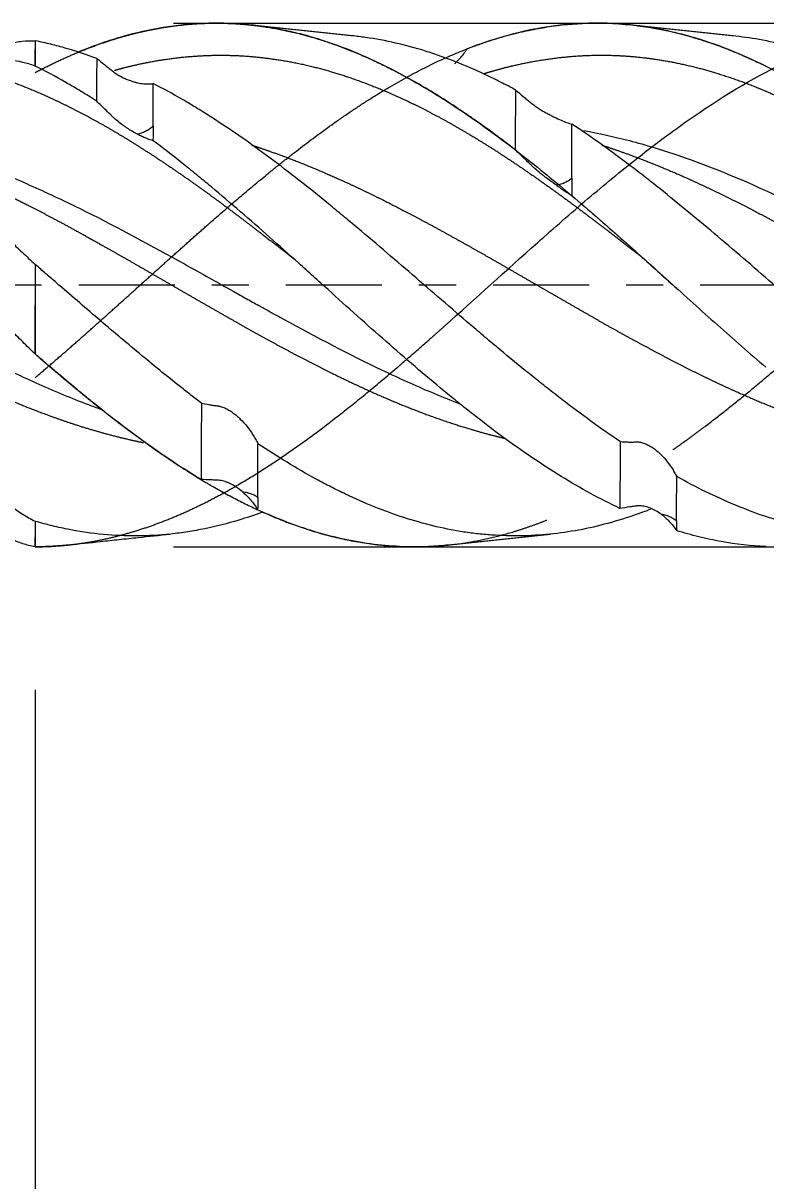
# Model space of a CAD drawing. Header units: millimetres. Extents: x -48.9 to 48.1, y -62.1 to 27.2.
# Drawn here: x 10.86 to 19.38, y -10.26 to 3 of the extents above; entities that cross this region are included whole.
import ezdxf

# ---------------------------------------------------------------- set-up
doc = ezdxf.new("R2010")
doc.units = ezdxf.units.MM
doc.linetypes.add('CENTER', pattern=[47.5, 22, -8.5, 8.5, -8.5])
for name, color, linetype in [('1', 4, 'Continuous'), ('2', 7, 'Continuous'), ('SK2', 7, 'Continuous'), ('SK4', 2, 'CENTER')]:
    doc.layers.add(name, color=color, linetype=linetype)
doc.styles.add('iso_b_vert', font='simplex.shx')
doc.dimstyles.get("Standard").update_dxf_attribs({"dimtxt": 0.18, "dimasz": 0.18, "dimexe": 0.18, "dimexo": 0.0625, "dimgap": 0.09, "dimtad": 1, "dimzin": 0, "dimdsep": 52, "dimtxsty": 'Standard', "dimcen": 0.09, "dimadec": 0, "dimazin": 0, "dimtfac": 1, "dimtdec": 4, "dimtofl": 0, "dimtmove": 0, "dimatfit": 3, "dimfxl": 1, "dimtolj": 1, "dimtzin": 0, "dimarcsym": 0})

# ---------------------------------------------------------------- blocks, each defined once
blk = doc.blocks.new('_U0')
at = {"layer": 'SK2', "lineweight": 13}
for p, q in [((0, -1.5875), (0, -44.135279)), ((30, -4.6375), (30, -44.135279)), ((30, -42.135279), (0, -42.135279))]:
    blk.add_line(p, q, dxfattribs=at)
at = {"layer": 'SK2', "lineweight": 18}
for points in [[(0, -42.135279), (3.499998, -41.674495), (3.500002, -42.596063)], [(30, -42.135279), (26.500002, -42.596063), (26.499998, -41.674495)]]:
    blk.add_solid(points, dxfattribs=at)
at = {"layer": 'SK2', "lineweight": 18, "insert": (13.095034, -41.102646), "char_height": 3.5, "attachment_point": 7, "line_spacing_factor": 1.084337, "style": 'iso_b_vert'}
blk.add_mtext('\\W0.6740;30', dxfattribs=at)
blk = doc.blocks.new('_U1')
at = {"layer": '2', "lineweight": 13}
for p, q in [((11, -4.6375), (11, -22.635279)), ((30, -4.6375), (30, -22.635279)), ((11, -20.635279), (45.889183, -20.635279))]:
    blk.add_line(p, q, dxfattribs=at)
at = {"layer": '2', "lineweight": 18}
for points in [[(11, -20.635279), (14.499998, -20.174495), (14.500002, -21.096063)], [(30, -20.635279), (26.500002, -21.096063), (26.499998, -20.174495)]]:
    blk.add_solid(points, dxfattribs=at)
at = {"layer": '2', "lineweight": 18, "insert": (42.768617, -19.602646), "char_height": 3.5, "attachment_point": 7, "line_spacing_factor": 1.084337, "style": 'iso_b_vert'}
blk.add_mtext('\\W0.5469;19', dxfattribs=at)
blk = doc.blocks.new('_U2')
at = {"layer": 'SK2', "lineweight": 13}
for p, q in [((2.997679, -4.4375), (2.997679, -37.135279)), ((30, -4.6375), (30, -37.135279)), ((30, -35.135279), (2.997679, -35.135279))]:
    blk.add_line(p, q, dxfattribs=at)
at = {"layer": 'SK2', "lineweight": 18}
for points in [[(2.997679, -35.135279), (6.497677, -34.674495), (6.497681, -35.596063)], [(30, -35.135279), (26.500002, -35.596063), (26.499998, -34.674495)]]:
    blk.add_solid(points, dxfattribs=at)
at = {"layer": 'SK2', "lineweight": 18, "insert": (14.593873, -34.102646), "char_height": 3.5, "attachment_point": 7, "line_spacing_factor": 1.084337, "style": 'iso_b_vert'}
blk.add_mtext('\\W0.6740;27', dxfattribs=at)

msp = doc.modelspace()

# ---------------------------------------------------------------- linework, layer by layer
at = {"layer": '1', "lineweight": 18}
for points, degree in [([(11, 2.435), (11.344, 2.616), (11.688, 2.764), (12.031, 2.876), (12.375, 2.949), (12.719, 2.983)], 5), ([(12.879, 2.995), (12.879, 2.995), (12.878, 2.995), (12.878, 2.995)], 3), ([(14.64, 2.854), (14.063, 2.913), (13.487, 2.977)], 2), ([(19.001, 2.854), (18.425, 2.913), (17.849, 2.977)], 2), ([(11, 2.797), (11.001, 2.797), (11.003, 2.797), (11.004, 2.797)], 3), ([(19.376, 2.507), (19.376, 2.507), (19.376, 2.507), (19.376, 2.507)], 3), ([(12.352, 1.823), (12.352, 1.769), (12.352, 1.713), (12.351, 1.656)], 3), ([(17.152, 1.223), (17.152, 1.158), (17.151, 1.092), (17.151, 1.024)], 3), ([(11, -1.062), (11.344, -0.772), (11.688, -0.469), (12.031, -0.158), (12.375, 0.154), (12.719, 0.46)], 5), ([(11, 0.236), (11.001, 0.235), (11.003, 0.233), (11.004, 0.232)], 3), ([(18.371, -0.054), (18.351, -0.036), (18.331, -0.018), (18.311, 0)], 3), ([(11, -0.79), (11.344, -1.089), (11.688, -1.376), (12.031, -1.647), (12.375, -1.895), (12.719, -2.115)], 5), ([(19.376, -0.942), (19.376, -0.942), (19.376, -0.942), (19.376, -0.942)], 3), ([(12.879, -2.214), (12.879, -2.214), (12.878, -2.214), (12.878, -2.214)], 3), ([(12.902, -2.229), (12.894, -2.224), (12.886, -2.219), (12.879, -2.214)], 3), ([(13.552, -2.429), (13.552, -2.48), (13.552, -2.529), (13.551, -2.575)], 3), ([(11, -3), (11.344, -2.998), (11.688, -2.957), (12.031, -2.876), (12.375, -2.757), (12.719, -2.603)], 5), ([(11, -2.706), (11.001, -2.706), (11.003, -2.707), (11.004, -2.708)], 3), ([(18.352, -2.701), (18.352, -2.741), (18.351, -2.779), (18.351, -2.813)], 3), ([(15.756, -2.977), (16.332, -2.914), (16.908, -2.854)], 2), ([(19.376, -2.997), (19.376, -2.997), (19.376, -2.997), (19.376, -2.997)], 3)]:
    msp.add_open_spline(points, degree=degree, dxfattribs=at)
for points, degree, knots in [([(12.878, 2.995), (12.721, 2.986), (12.565, 2.968), (12.253, 2.912), (12.097, 2.874), (11.863, 2.804), (11.785, 2.778), (11.668, 2.735), (11.628, 2.721), (11.554, 2.692), (11.519, 2.678), (11.484, 2.663)], 3, [0, 0, 0, 0, 0.336276, 0.336276, 0.672552, 0.672552, 0.840689, 0.840689, 0.924758, 0.924758, 1, 1, 1, 1]), ([(12.719, 2.983), (12.949, 3.005), (13.375, 3.013), (13.97, 2.939), (14.566, 2.745), (15.161, 2.447), (15.526, 2.229), (15.695, 2.121)], 5, [0, 0, 0, 0, 0, 0, 0.386409, 0.716917, 1, 1, 1, 1, 1, 1]), ([(12.719, 0.46), (12.992, 0.704), (13.559, 1.199), (14.259, 1.774), (15.089, 2.345), (15.918, 2.726), (16.474, 2.884), (16.736, 2.936), (16.866, 2.956)], 5, [0, 0, 0, 0, 0, 0, 0.33, 0.683029, 0.844461, 1, 1, 1, 1, 1, 1]), ([(16.502, 1.55), (16.351, 1.667), (16.199, 1.779), (16.01, 1.912), (15.972, 1.938), (15.896, 1.99), (15.858, 2.015), (15.744, 2.09), (15.669, 2.139), (15.442, 2.278), (15.292, 2.364), (14.992, 2.521), (14.843, 2.592), (14.542, 2.718), (14.391, 2.773), (14.201, 2.831), (14.163, 2.842), (14.087, 2.864), (14.05, 2.874), (13.936, 2.902), (13.86, 2.918), (13.634, 2.961), (13.483, 2.981), (13.182, 3.002), (13.031, 3.003), (12.879, 2.995)], 3, [0, 0, 0, 0, 0.125, 0.125, 0.15625, 0.15625, 0.1875, 0.1875, 0.25, 0.25, 0.375, 0.375, 0.5, 0.5, 0.625, 0.625, 0.65625, 0.65625, 0.6875, 0.6875, 0.75, 0.75, 0.875, 0.875, 1, 1, 1, 1]), ([(19.376, 2.507), (19.233, 2.578), (19.091, 2.641), (18.806, 2.754), (18.664, 2.802), (18.45, 2.864), (18.378, 2.882), (18.235, 2.915), (18.164, 2.93), (17.95, 2.968), (17.807, 2.985), (17.592, 2.998), (17.521, 3), (17.378, 3), (17.307, 2.998), (17.164, 2.991), (17.092, 2.985), (16.949, 2.968), (16.878, 2.958), (16.663, 2.922), (16.521, 2.889), (16.236, 2.809), (16.094, 2.761), (15.951, 2.706)], 3, [0, 0, 0, 0, 0.125, 0.125, 0.25, 0.25, 0.3125, 0.3125, 0.375, 0.375, 0.5, 0.5, 0.5625, 0.5625, 0.625, 0.625, 0.6875, 0.6875, 0.75, 0.75, 0.875, 0.875, 1, 1, 1, 1]), ([(16.866, 2.956), (17.021, 2.98), (17.368, 3.012), (17.879, 2.987), (18.234, 2.919), (18.396, 2.877)], 3, [0, 0, 0, 0, 0.306434, 0.682423, 1, 1, 1, 1]), ([(10.719, 2.769), (10.739, 2.774), (10.759, 2.779), (10.804, 2.787), (10.828, 2.79), (10.901, 2.798), (10.95, 2.799), (11, 2.797)], 3, [0, 0, 0, 0, 0.224005, 0.224005, 0.48267, 0.48267, 1, 1, 1, 1]), ([(11, 2.508), (11.001, 2.546), (11.001, 2.581), (11.002, 2.643), (11.002, 2.671), (11.003, 2.719), (11.003, 2.74), (11.004, 2.774), (11.004, 2.787), (11.004, 2.797)], 3, [0, 0, 0, 0, 0.25, 0.25, 0.5, 0.5, 0.75, 0.75, 1, 1, 1, 1]), ([(11.707, 2.596), (11.591, 2.639), (11.474, 2.678), (11.298, 2.728), (11.24, 2.743), (11.152, 2.765), (11.122, 2.772), (11.063, 2.785), (11.034, 2.791), (11.004, 2.797)], 3, [0, 0, 0, 0, 0.5, 0.5, 0.75, 0.75, 0.875, 0.875, 1, 1, 1, 1]), ([(16.508, 2.234), (16.45, 2.265), (16.364, 2.311), (16.277, 2.354), (16.219, 2.382), (16.19, 2.396), (16.046, 2.464), (15.931, 2.514), (15.76, 2.581), (15.702, 2.602), (15.588, 2.643), (15.531, 2.662), (15.36, 2.715), (15.246, 2.746), (15.018, 2.798), (14.903, 2.82), (14.737, 2.843), (14.685, 2.85), (14.633, 2.855)], 3, [0, 0, 0, 0, 0.091743, 0.137615, 0.137615, 0.183486, 0.183486, 0.366972, 0.366972, 0.458716, 0.458716, 0.550459, 0.550459, 0.733945, 0.733945, 0.917431, 0.917431, 1, 1, 1, 1]), ([(18.311, -1.888), (18.446, -1.794), (18.696, -1.612), (19.199, -1.221), (19.956, -0.572), (20.967, 0.356), (21.934, 1.222), (22.97, 2.016), (23.753, 2.472), (24.282, 2.699), (24.557, 2.794), (24.742, 2.846)], 5, [0, 0, 0, 0, 0, 0, 0.104788, 0.194207, 0.391419, 0.588587, 0.785833, 0.856508, 1, 1, 1, 1, 1, 1]), ([(18.396, 2.877), (18.676, 2.806), (19.527, 2.511), (20.568, 1.877), (21.685, 0.915), (22.954, -0.272), (23.942, -1.124), (24.361, -1.46), (24.589, -1.633), (24.742, -1.745)], 5, [0, 0, 0, 0, 0, 0, 0.2211, 0.67, 0.820468, 0.879713, 1, 1, 1, 1, 1, 1]), ([(21.306, 1.978), (21.194, 2.048), (21.082, 2.115), (20.915, 2.209), (20.86, 2.239), (20.749, 2.298), (20.693, 2.327), (20.527, 2.409), (20.416, 2.46), (20.194, 2.554), (20.082, 2.597), (19.915, 2.654), (19.859, 2.673), (19.775, 2.698), (19.747, 2.707), (19.691, 2.723), (19.662, 2.73), (19.522, 2.767), (19.41, 2.792), (19.197, 2.83), (19.096, 2.844), (18.995, 2.855)], 3, [0, 0, 0, 0, 0.144739, 0.144739, 0.217108, 0.217108, 0.289478, 0.289478, 0.434216, 0.434216, 0.578955, 0.578955, 0.651324, 0.651324, 0.687509, 0.687509, 0.723694, 0.723694, 0.868433, 0.868433, 1, 1, 1, 1]), ([(15.811, 2.538), (15.815, 2.541), (15.819, 2.544), (15.839, 2.563), (15.854, 2.579), (15.9, 2.629), (15.927, 2.666), (15.951, 2.706)], 3, [0, 0, 0, 0, 0.071424, 0.071424, 0.380949, 0.380949, 1, 1, 1, 1]), ([(9.271, 2.63), (9.417, 2.624), (9.599, 2.61), (9.835, 2.578), (10.107, 2.523), (10.434, 2.431), (10.653, 2.359), (10.889, 2.27), (11.125, 2.17), (11.361, 2.058), (11.597, 1.937), (11.834, 1.805), (12.07, 1.664), (12.288, 1.527), (12.524, 1.371), (12.761, 1.208), (12.997, 1.039), (13.215, 0.878), (13.451, 0.7), (13.645, 0.55), (13.785, 0.442), (13.889, 0.361), (13.956, 0.308), (13.969, 0.298)], 5, [0, 0, 0, 0, 0, 0, 0.154748, 0.193435, 0.251465, 0.290152, 0.348183, 0.38687, 0.4449, 0.502931, 0.541618, 0.599648, 0.638335, 0.696366, 0.735053, 0.793083, 0.851114, 0.889801, 0.928488, 0.986518, 1, 1, 1, 1, 1, 1]), ([(11, 2.508), (10.952, 2.526), (10.905, 2.54), (10.811, 2.562), (10.764, 2.571), (10.695, 2.578), (10.671, 2.579), (10.625, 2.581), (10.602, 2.581), (10.534, 2.578), (10.489, 2.572), (10.443, 2.563)], 3, [0, 0, 0, 0, 0.25, 0.25, 0.5, 0.5, 0.625, 0.625, 0.75, 0.75, 1, 1, 1, 1]), ([(11.707, 2.596), (11.707, 2.568), (11.706, 2.538), (11.706, 2.486), (11.705, 2.468), (11.705, 2.431), (11.705, 2.411), (11.704, 2.35), (11.704, 2.306), (11.703, 2.212), (11.703, 2.162), (11.702, 2.109)], 3, [0, 0, 0, 0, 0.25, 0.25, 0.375, 0.375, 0.5, 0.5, 0.75, 0.75, 1, 1, 1, 1]), ([(11.707, 2.596), (11.736, 2.573), (11.765, 2.549), (11.808, 2.514), (11.823, 2.502), (11.852, 2.479), (11.867, 2.467), (11.886, 2.452), (11.889, 2.449), (11.897, 2.444), (11.908, 2.435), (11.919, 2.427), (11.942, 2.412), (11.958, 2.402), (11.981, 2.389), (11.989, 2.385), (12.005, 2.377), (12.013, 2.373), (12.036, 2.362), (12.067, 2.35), (12.096, 2.339), (12.125, 2.33), (12.139, 2.326), (12.18, 2.316), (12.205, 2.311), (12.253, 2.304), (12.276, 2.303), (12.307, 2.303), (12.317, 2.303), (12.337, 2.305), (12.346, 2.306), (12.355, 2.308)], 3, [0, 0, 0, 0, 0.125, 0.125, 0.1875, 0.1875, 0.25, 0.25, 0.265625, 0.265625, 0.28125, 0.3125, 0.3125, 0.375, 0.375, 0.40625, 0.40625, 0.4375, 0.4375, 0.5, 0.5625, 0.5625, 0.625, 0.625, 0.75, 0.75, 0.875, 0.875, 0.9375, 0.9375, 1, 1, 1, 1]), ([(11.911, 2.46), (11.946, 2.47), (12.018, 2.489), (12.144, 2.521), (12.307, 2.556), (12.524, 2.593), (12.761, 2.62), (12.997, 2.634), (13.215, 2.635), (13.451, 2.623), (13.687, 2.598), (13.905, 2.564), (14.142, 2.515), (14.396, 2.447), (14.632, 2.371), (14.85, 2.29), (15.087, 2.192), (15.323, 2.083), (15.541, 1.973), (15.777, 1.845), (16.013, 1.706), (16.25, 1.56), (16.468, 1.417), (16.704, 1.256), (16.94, 1.089), (17.176, 0.916), (17.413, 0.739), (17.626, 0.575), (17.786, 0.451), (17.89, 0.369), (17.959, 0.316), (17.973, 0.305)], 5, [0, 0, 0, 0, 0, 0, 0.029236, 0.059215, 0.104183, 0.134163, 0.179131, 0.2241, 0.254079, 0.284058, 0.329027, 0.373996, 0.403975, 0.448944, 0.493912, 0.523891, 0.553871, 0.598839, 0.643808, 0.673787, 0.718756, 0.748735, 0.793704, 0.823683, 0.868652, 0.91362, 0.9436, 0.988568, 1, 1, 1, 1, 1, 1]), ([(16.141, 2.421), (16.167, 2.429), (16.228, 2.447), (16.344, 2.481), (16.497, 2.519), (16.704, 2.563), (16.94, 2.601), (17.176, 2.624), (17.413, 2.636), (17.649, 2.633), (17.885, 2.617), (18.103, 2.591), (18.339, 2.55), (18.576, 2.497), (18.812, 2.43), (19.03, 2.358), (19.266, 2.269), (19.502, 2.168), (19.721, 2.065), (19.957, 1.944), (20.211, 1.803), (20.447, 1.662), (20.666, 1.525), (20.902, 1.368), (21.138, 1.205), (21.356, 1.05), (21.592, 0.876), (21.829, 0.697), (22.029, 0.543), (22.174, 0.43), (22.283, 0.344), (22.338, 0.301), (22.357, 0.287)], 5, [0, 0, 0, 0, 0, 0, 0.020341, 0.04958, 0.093437, 0.122675, 0.166533, 0.21039, 0.239629, 0.283486, 0.312724, 0.356582, 0.38582, 0.429678, 0.473535, 0.502773, 0.532012, 0.575869, 0.619727, 0.648965, 0.692822, 0.73668, 0.765918, 0.795157, 0.839014, 0.882871, 0.91211, 0.955967, 0.985206, 1, 1, 1, 1, 1, 1]), ([(18.311, 1.763), (18.369, 1.805), (18.796, 2.11), (19.221, 2.368), (19.588, 2.543)], 3, [0, 0, 0, 0, 0.135672, 1, 1, 1, 1]), ([(11.702, 2.109), (11.644, 2.146), (11.585, 2.183), (11.497, 2.236), (11.468, 2.254), (11.409, 2.288), (11.38, 2.305), (11.233, 2.389), (11.117, 2.451), (11, 2.508)], 3, [0, 0, 0, 0, 0.25, 0.25, 0.375, 0.375, 0.5, 0.5, 1, 1, 1, 1]), ([(12.352, 1.823), (12.352, 1.918), (12.353, 2.005), (12.354, 2.127), (12.354, 2.166), (12.354, 2.221), (12.354, 2.239), (12.354, 2.275), (12.354, 2.292), (12.355, 2.308)], 3, [0, 0, 0, 0, 0.5, 0.5, 0.75, 0.75, 0.875, 0.875, 1, 1, 1, 1]), ([(17.707, -1.795), (17.595, -1.719), (17.483, -1.641), (17.261, -1.48), (17.15, -1.397), (16.984, -1.269), (16.928, -1.226), (16.817, -1.138), (16.762, -1.094), (16.595, -0.96), (16.483, -0.869), (16.315, -0.73), (16.259, -0.683), (16.146, -0.588), (16.09, -0.54), (15.922, -0.398), (15.811, -0.302), (15.588, -0.11), (15.477, -0.015), (15.256, 0.177), (15.145, 0.272), (14.922, 0.462), (14.811, 0.557), (14.643, 0.698), (14.587, 0.745), (14.503, 0.815), (14.475, 0.838), (14.418, 0.884), (14.39, 0.907), (14.25, 1.022), (14.139, 1.112), (13.916, 1.286), (13.805, 1.371), (13.583, 1.536), (13.472, 1.617), (13.25, 1.772), (13.138, 1.846), (12.971, 1.954), (12.915, 1.989), (12.803, 2.058), (12.746, 2.092), (12.578, 2.19), (12.466, 2.251), (12.355, 2.308)], 3, [0, 0, 0, 0, 0.0625, 0.0625, 0.125, 0.125, 0.15625, 0.15625, 0.1875, 0.1875, 0.25, 0.25, 0.28125, 0.28125, 0.3125, 0.3125, 0.375, 0.375, 0.4375, 0.4375, 0.5, 0.5, 0.5625, 0.5625, 0.59375, 0.59375, 0.609375, 0.609375, 0.625, 0.625, 0.6875, 0.6875, 0.75, 0.75, 0.8125, 0.8125, 0.875, 0.875, 0.90625, 0.90625, 0.9375, 0.9375, 1, 1, 1, 1]), ([(16.508, 2.234), (16.507, 2.188), (16.507, 2.14), (16.506, 2.062), (16.506, 2.036), (16.505, 1.981), (16.505, 1.953), (16.504, 1.867), (16.504, 1.807), (16.503, 1.683), (16.503, 1.618), (16.502, 1.55)], 3, [0, 0, 0, 0, 0.25, 0.25, 0.375, 0.375, 0.5, 0.5, 0.75, 0.75, 1, 1, 1, 1]), ([(16.508, 2.234), (16.536, 2.209), (16.565, 2.185), (16.609, 2.149), (16.623, 2.137), (16.653, 2.113), (16.667, 2.101), (16.69, 2.083), (16.697, 2.077), (16.712, 2.065), (16.72, 2.06), (16.742, 2.043), (16.758, 2.033), (16.781, 2.018), (16.789, 2.013), (16.805, 2.003), (16.813, 1.998), (16.836, 1.984), (16.867, 1.967), (16.896, 1.952), (16.924, 1.937), (16.938, 1.93), (16.979, 1.91), (17.005, 1.899), (17.053, 1.878), (17.075, 1.869), (17.107, 1.858), (17.117, 1.854), (17.136, 1.848), (17.145, 1.845), (17.154, 1.843)], 3, [0, 0, 0, 0, 0.125, 0.125, 0.1875, 0.1875, 0.25, 0.25, 0.28125, 0.28125, 0.3125, 0.3125, 0.375, 0.375, 0.40625, 0.40625, 0.4375, 0.4375, 0.5, 0.5625, 0.5625, 0.625, 0.625, 0.75, 0.75, 0.875, 0.875, 0.9375, 0.9375, 1, 1, 1, 1]), ([(12.173, 1.729), (12.153, 1.739), (12.134, 1.75), (12.094, 1.772), (12.074, 1.784), (12.044, 1.804), (12.034, 1.811), (12.014, 1.825), (12.003, 1.832), (11.972, 1.855), (11.952, 1.871), (11.922, 1.897), (11.913, 1.906), (11.898, 1.919), (11.893, 1.924), (11.884, 1.933), (11.879, 1.938), (11.855, 1.961), (11.836, 1.979), (11.779, 2.035), (11.741, 2.072), (11.702, 2.109)], 3, [0, 0, 0, 0, 0.125, 0.125, 0.25, 0.25, 0.3125, 0.3125, 0.375, 0.375, 0.5, 0.5, 0.5625, 0.5625, 0.59375, 0.59375, 0.625, 0.625, 0.75, 0.75, 1, 1, 1, 1]), ([(15.695, 2.121), (16.048, 1.897), (16.593, 1.494), (17.332, 0.873), (17.851, 0.415), (18.177, 0.121), (18.311, 0)], 3, [0, 0, 0, 0, 0.408228, 0.628051, 0.847125, 1, 1, 1, 1]), ([(12.173, 1.729), (12.19, 1.721), (12.206, 1.713), (12.239, 1.698), (12.254, 1.691), (12.3, 1.673), (12.327, 1.663), (12.351, 1.656)], 3, [0, 0, 0, 0, 0.25, 0.25, 0.5, 0.5, 1, 1, 1, 1]), ([(15.695, -0.469), (16.048, -0.155), (16.593, 0.342), (17.332, 0.99), (17.851, 1.417), (18.177, 1.665), (18.311, 1.763)], 3, [0, 0, 0, 0, 0.408228, 0.628051, 0.847125, 1, 1, 1, 1]), ([(17.152, 1.223), (17.152, 1.337), (17.153, 1.446), (17.153, 1.601), (17.153, 1.651), (17.154, 1.725), (17.154, 1.749), (17.154, 1.797), (17.154, 1.82), (17.154, 1.843)], 3, [0, 0, 0, 0, 0.5, 0.5, 0.75, 0.75, 0.875, 0.875, 1, 1, 1, 1]), ([(22.507, -2.271), (22.395, -2.212), (22.285, -2.15), (22.063, -2.017), (21.951, -1.948), (21.729, -1.802), (21.617, -1.726), (21.477, -1.627), (21.449, -1.607), (21.392, -1.566), (21.364, -1.546), (21.28, -1.484), (21.224, -1.442), (21.056, -1.316), (20.945, -1.23), (20.722, -1.054), (20.611, -0.964), (20.389, -0.781), (20.278, -0.689), (20.056, -0.501), (19.944, -0.405), (19.776, -0.261), (19.72, -0.213), (19.607, -0.116), (19.551, -0.068), (19.383, 0.077), (19.272, 0.174), (19.049, 0.365), (18.938, 0.46), (18.716, 0.648), (18.605, 0.741), (18.383, 0.924), (18.271, 1.015), (18.104, 1.149), (18.048, 1.193), (17.963, 1.259), (17.935, 1.28), (17.879, 1.324), (17.851, 1.345), (17.71, 1.452), (17.599, 1.534), (17.376, 1.693), (17.265, 1.77), (17.154, 1.843)], 3, [0, 0, 0, 0, 0.0625, 0.0625, 0.125, 0.125, 0.1875, 0.1875, 0.203125, 0.203125, 0.21875, 0.21875, 0.25, 0.25, 0.3125, 0.3125, 0.375, 0.375, 0.4375, 0.4375, 0.5, 0.5, 0.53125, 0.53125, 0.5625, 0.5625, 0.625, 0.625, 0.6875, 0.6875, 0.75, 0.75, 0.8125, 0.8125, 0.84375, 0.84375, 0.859375, 0.859375, 0.875, 0.875, 0.9375, 0.9375, 1, 1, 1, 1]), ([(17.288, 1.77), (17.462, 1.739), (17.637, 1.7), (17.906, 1.629), (18.001, 1.603), (18.19, 1.545), (18.285, 1.515), (18.756, 1.354), (19.129, 1.198), (19.69, 0.934), (19.878, 0.841), (20.16, 0.695), (20.255, 0.646), (20.397, 0.57), (20.444, 0.545), (20.539, 0.494), (20.964, 0.263), (21.384, 0.025), (21.945, -0.288), (22.132, -0.392), (22.414, -0.545), (22.508, -0.595), (22.65, -0.67), (22.698, -0.695), (22.792, -0.744), (22.84, -0.768), (23.265, -0.984), (23.638, -1.159), (24.105, -1.346), (24.198, -1.381), (24.29, -1.415)], 3, [0, 0, 0, 0, 0.074812, 0.074812, 0.115055, 0.115055, 0.155298, 0.155298, 0.31627, 0.31627, 0.396756, 0.396756, 0.436999, 0.436999, 0.457121, 0.457121, 0.477242, 0.638215, 0.638215, 0.718701, 0.718701, 0.758944, 0.758944, 0.779065, 0.779065, 0.799187, 0.799187, 0.960159, 0.960159, 1, 1, 1, 1]), ([(17.702, -2.559), (17.59, -2.506), (17.478, -2.449), (17.254, -2.327), (17.142, -2.262), (16.918, -2.124), (16.806, -2.051), (16.582, -1.9), (16.47, -1.821), (16.247, -1.657), (16.108, -1.551), (15.968, -1.441), (15.912, -1.396), (15.884, -1.374), (15.8, -1.306), (15.744, -1.261), (15.465, -1.031), (15.244, -0.841), (14.802, -0.453), (14.581, -0.254), (14.302, -0.003), (14.246, 0.047), (14.134, 0.148), (14.078, 0.199), (13.911, 0.349), (13.8, 0.448), (13.466, 0.744), (13.216, 0.96), (12.965, 1.17), (12.909, 1.216), (12.881, 1.239), (12.797, 1.307), (12.629, 1.443), (12.462, 1.572), (12.351, 1.656)], 3, [0, 0, 0, 0, 0.0625, 0.0625, 0.125, 0.125, 0.1875, 0.1875, 0.25, 0.25, 0.3125, 0.328125, 0.328125, 0.34375, 0.34375, 0.375, 0.375, 0.5, 0.5, 0.625, 0.625, 0.65625, 0.65625, 0.6875, 0.6875, 0.75, 0.75, 0.875, 0.890625, 0.890625, 0.90625, 0.90625, 0.9375, 1, 1, 1, 1]), ([(13.484, 1.602), (13.51, 1.594), (13.59, 1.567), (13.707, 1.527), (13.878, 1.466), (14.104, 1.377), (14.341, 1.278), (14.559, 1.181), (14.795, 1.069), (15.031, 0.953), (15.249, 0.841), (15.485, 0.716), (15.74, 0.577), (15.976, 0.445), (16.194, 0.321), (16.43, 0.186), (16.667, 0.049), (16.885, -0.077), (17.121, -0.214), (17.357, -0.349), (17.593, -0.483), (17.812, -0.604), (18.048, -0.732), (18.284, -0.857), (18.52, -0.978), (18.756, -1.093), (18.993, -1.203), (19.229, -1.307), (19.447, -1.397), (19.683, -1.488), (19.895, -1.563), (20.071, -1.62), (20.192, -1.656), (20.276, -1.68), (20.307, -1.689)], 5, [0, 0, 0, 0, 0, 0, 0.01908, 0.059031, 0.085665, 0.125615, 0.165566, 0.1922, 0.218834, 0.258785, 0.298735, 0.325369, 0.36532, 0.405271, 0.431904, 0.458538, 0.498489, 0.53844, 0.565074, 0.605024, 0.631658, 0.671609, 0.698243, 0.738193, 0.778144, 0.804778, 0.844729, 0.871362, 0.911313, 0.937947, 0.977898, 1, 1, 1, 1, 1, 1]), ([(17.497, 1.602), (17.52, 1.594), (17.579, 1.575), (17.693, 1.537), (17.843, 1.483), (18.048, 1.405), (18.284, 1.308), (18.52, 1.204), (18.756, 1.094), (18.993, 0.978), (19.229, 0.858), (19.447, 0.743), (19.683, 0.615), (19.919, 0.484), (20.156, 0.35), (20.374, 0.225), (20.61, 0.089), (20.846, -0.048), (21.064, -0.174), (21.301, -0.31), (21.555, -0.454), (21.791, -0.586), (22.009, -0.705), (22.246, -0.83), (22.482, -0.952), (22.7, -1.06), (22.936, -1.172), (23.172, -1.277), (23.409, -1.376), (23.627, -1.462), (23.863, -1.548), (24.099, -1.626), (24.335, -1.695), (24.521, -1.743), (24.67, -1.778), (24.765, -1.798), (24.805, -1.806), (24.809, -1.807)], 5, [0, 0, 0, 0, 0, 0, 0.015725, 0.040575, 0.07785, 0.102701, 0.139976, 0.177251, 0.202102, 0.239377, 0.264227, 0.301502, 0.326353, 0.363628, 0.400903, 0.425754, 0.450604, 0.487879, 0.525155, 0.550005, 0.58728, 0.624556, 0.649406, 0.674256, 0.711531, 0.748807, 0.773657, 0.810932, 0.835783, 0.873058, 0.897908, 0.935184, 0.972459, 0.997309, 1, 1, 1, 1, 1, 1]), ([(16.972, 1.146), (16.953, 1.159), (16.934, 1.173), (16.894, 1.201), (16.874, 1.216), (16.844, 1.239), (16.834, 1.247), (16.813, 1.263), (16.803, 1.271), (16.772, 1.296), (16.752, 1.313), (16.722, 1.34), (16.712, 1.349), (16.698, 1.362), (16.693, 1.367), (16.684, 1.376), (16.679, 1.381), (16.655, 1.404), (16.636, 1.422), (16.579, 1.477), (16.54, 1.514), (16.502, 1.55)], 3, [0, 0, 0, 0, 0.125, 0.125, 0.25, 0.25, 0.3125, 0.3125, 0.375, 0.375, 0.5, 0.5, 0.5625, 0.5625, 0.59375, 0.59375, 0.625, 0.625, 0.75, 0.75, 1, 1, 1, 1]), ([(10.438, 1.352), (10.629, 1.279), (10.819, 1.199), (11.104, 1.071), (11.199, 1.027), (11.389, 0.937), (11.484, 0.891), (11.959, 0.654), (12.335, 0.45), (12.9, 0.136), (13.089, 0.03), (13.326, -0.102), (13.373, -0.129), (13.469, -0.182), (13.516, -0.208), (13.659, -0.287), (13.754, -0.34), (14.226, -0.598), (14.601, -0.795), (15.165, -1.064), (15.353, -1.15), (15.637, -1.269), (15.732, -1.307), (15.838, -1.349), (15.849, -1.353), (15.861, -1.357)], 3, [0, 0, 0, 0, 0.104619, 0.104619, 0.156928, 0.156928, 0.209238, 0.209238, 0.418476, 0.418476, 0.523095, 0.523095, 0.549249, 0.549249, 0.575404, 0.575404, 0.627714, 0.627714, 0.836951, 0.836951, 0.94157, 0.94157, 0.99388, 0.99388, 1, 1, 1, 1]), ([(10.615, 1.065), (10.761, 0.994), (10.942, 0.904), (11.179, 0.781), (11.451, 0.634), (11.778, 0.451), (11.996, 0.327), (12.233, 0.192), (12.469, 0.055), (12.705, -0.082), (12.941, -0.218), (13.178, -0.353), (13.414, -0.487), (13.632, -0.608), (13.868, -0.736), (14.104, -0.861), (14.341, -0.981), (14.559, -1.088), (14.795, -1.198), (15.031, -1.302), (15.249, -1.393), (15.485, -1.484), (15.74, -1.574), (15.966, -1.646), (16.137, -1.695), (16.272, -1.73), (16.352, -1.749), (16.378, -1.756)], 5, [0, 0, 0, 0, 0, 0, 0.126142, 0.157678, 0.204981, 0.236517, 0.28382, 0.315356, 0.362659, 0.409963, 0.441498, 0.488802, 0.520337, 0.567641, 0.599176, 0.64648, 0.693783, 0.725318, 0.756854, 0.804157, 0.851461, 0.882996, 0.9303, 0.977603, 1, 1, 1, 1, 1, 1]), ([(16.972, 1.146), (16.989, 1.134), (17.006, 1.122), (17.038, 1.1), (17.054, 1.09), (17.099, 1.059), (17.127, 1.041), (17.151, 1.024)], 3, [0, 0, 0, 0, 0.25, 0.25, 0.5, 0.5, 1, 1, 1, 1]), ([(17.151, 1.024), (17.244, 0.945), (17.337, 0.866), (17.522, 0.704), (17.615, 0.623), (17.801, 0.458), (17.894, 0.375), (18.079, 0.209), (18.172, 0.126), (18.358, -0.042), (18.451, -0.125), (18.636, -0.292), (18.728, -0.375), (19.006, -0.621), (19.19, -0.784), (19.376, -0.942)], 3, [0, 0, 0, 0, 0.125, 0.125, 0.25, 0.25, 0.375, 0.375, 0.5, 0.5, 0.625, 0.625, 0.75, 0.75, 1, 1, 1, 1]), ([(10.443, 0.76), (10.485, 0.72), (10.528, 0.68), (10.595, 0.617), (10.617, 0.596), (10.663, 0.553), (10.709, 0.509), (10.756, 0.464), (10.804, 0.42), (10.828, 0.397), (10.901, 0.329), (10.95, 0.282), (11, 0.236)], 3, [0, 0, 0, 0, 0.25, 0.25, 0.375, 0.375, 0.5, 0.625, 0.625, 0.75, 0.75, 1, 1, 1, 1]), ([(11, -0.79), (11.001, -0.705), (11.001, -0.62), (11.002, -0.449), (11.002, -0.363), (11.003, -0.192), (11.003, -0.107), (11.004, 0.063), (11.004, 0.148), (11.004, 0.232)], 3, [0, 0, 0, 0, 0.25, 0.25, 0.5, 0.5, 0.75, 0.75, 1, 1, 1, 1]), ([(12.907, -1.353), (12.867, -1.323), (12.827, -1.293), (12.747, -1.231), (12.707, -1.199), (12.587, -1.105), (12.508, -1.041), (12.27, -0.848), (12.113, -0.717), (11.797, -0.451), (11.64, -0.316), (11.402, -0.111), (11.323, -0.043), (11.204, 0.06), (11.164, 0.094), (11.084, 0.163), (11.044, 0.198), (11.004, 0.232)], 3, [0, 0, 0, 0, 0.0625, 0.0625, 0.125, 0.125, 0.25, 0.25, 0.5, 0.5, 0.75, 0.75, 0.875, 0.875, 0.9375, 0.9375, 1, 1, 1, 1]), ([(11, -0.79), (10.952, -0.744), (10.905, -0.698), (10.811, -0.604), (10.764, -0.557), (10.695, -0.488), (10.671, -0.465), (10.625, -0.419), (10.602, -0.396), (10.534, -0.328), (10.489, -0.284), (10.443, -0.242)], 3, [0, 0, 0, 0, 0.25, 0.25, 0.5, 0.5, 0.625, 0.625, 0.75, 0.75, 1, 1, 1, 1]), ([(12.719, -2.603), (12.949, -2.5), (13.375, -2.28), (13.97, -1.904), (14.566, -1.447), (15.161, -0.941), (15.526, -0.619), (15.695, -0.469)], 5, [0, 0, 0, 0, 0, 0, 0.386409, 0.716917, 1, 1, 1, 1, 1, 1]), ([(12.878, -2.214), (12.721, -2.119), (12.565, -2.017), (12.253, -1.8), (12.097, -1.685), (11.863, -1.506), (11.785, -1.444), (11.668, -1.35), (11.628, -1.319), (11.55, -1.255), (11.511, -1.223), (11.393, -1.125), (11.314, -1.059), (11.196, -0.959), (11.157, -0.925), (11.078, -0.858), (11.039, -0.824), (11, -0.79)], 3, [0, 0, 0, 0, 0.25, 0.25, 0.5, 0.5, 0.625, 0.625, 0.6875, 0.6875, 0.75, 0.75, 0.875, 0.875, 0.9375, 0.9375, 1, 1, 1, 1]), ([(10.475, -0.867), (10.664, -0.961), (10.853, -1.051), (11.137, -1.177), (11.232, -1.218), (11.421, -1.297), (11.516, -1.335), (11.657, -1.388), (11.703, -1.405), (11.749, -1.422)], 3, [0, 0, 0, 0, 0.445633, 0.445633, 0.668449, 0.668449, 0.891265, 0.891265, 1, 1, 1, 1]), ([(10.615, -1.277), (10.761, -1.34), (10.942, -1.415), (11.179, -1.506), (11.451, -1.6), (11.777, -1.696), (11.957, -1.743), (12.101, -1.776), (12.19, -1.795), (12.243, -1.806)], 5, [0, 0, 0, 0, 0, 0, 0.446476, 0.558095, 0.725524, 0.837143, 1, 1, 1, 1, 1, 1]), ([(12.907, -1.353), (12.906, -1.433), (12.906, -1.512), (12.905, -1.627), (12.905, -1.665), (12.905, -1.74), (12.905, -1.777), (12.904, -1.887), (12.904, -1.959), (12.903, -2.097), (12.902, -2.164), (12.902, -2.229)], 3, [0, 0, 0, 0, 0.25, 0.25, 0.375, 0.375, 0.5, 0.5, 0.75, 0.75, 1, 1, 1, 1]), ([(12.907, -1.353), (12.935, -1.36), (12.964, -1.366), (13.008, -1.373), (13.023, -1.376), (13.052, -1.38), (13.067, -1.382), (13.085, -1.384), (13.089, -1.384), (13.097, -1.385), (13.108, -1.387), (13.119, -1.39), (13.142, -1.396), (13.158, -1.402), (13.181, -1.412), (13.189, -1.416), (13.205, -1.424), (13.213, -1.428), (13.236, -1.442), (13.267, -1.462), (13.296, -1.485), (13.324, -1.509), (13.338, -1.522), (13.38, -1.563), (13.405, -1.591), (13.453, -1.652), (13.476, -1.683), (13.507, -1.733), (13.517, -1.749), (13.537, -1.783), (13.546, -1.801), (13.555, -1.818)], 3, [0, 0, 0, 0, 0.125, 0.125, 0.1875, 0.1875, 0.25, 0.25, 0.265625, 0.265625, 0.28125, 0.3125, 0.3125, 0.375, 0.375, 0.40625, 0.40625, 0.4375, 0.4375, 0.5, 0.5625, 0.5625, 0.625, 0.625, 0.75, 0.75, 0.875, 0.875, 0.9375, 0.9375, 1, 1, 1, 1]), ([(13.552, -2.429), (13.552, -2.339), (13.553, -2.243), (13.554, -2.09), (13.554, -2.038), (13.554, -1.957), (13.554, -1.93), (13.554, -1.874), (13.554, -1.846), (13.555, -1.818)], 3, [0, 0, 0, 0, 0.5, 0.5, 0.75, 0.75, 0.875, 0.875, 1, 1, 1, 1]), ([(18.053, -2.571), (18.031, -2.579), (18.009, -2.588), (17.959, -2.606), (17.931, -2.616), (17.79, -2.666), (17.678, -2.701), (17.455, -2.761), (17.344, -2.787), (17.122, -2.828), (17.011, -2.844), (16.678, -2.877), (16.455, -2.881), (16.202, -2.863), (16.174, -2.861), (16.117, -2.856), (16.089, -2.853), (16.005, -2.843), (15.95, -2.836), (15.782, -2.809), (15.671, -2.786), (15.449, -2.732), (15.338, -2.701), (15.116, -2.629), (15.005, -2.589), (14.782, -2.5), (14.671, -2.451), (14.502, -2.37), (14.446, -2.342), (14.334, -2.285), (14.278, -2.255), (14.11, -2.164), (13.999, -2.099), (13.776, -1.963), (13.666, -1.892), (13.555, -1.818)], 3, [0, 0, 0, 0, 0.014558, 0.014558, 0.033152, 0.033152, 0.107525, 0.107525, 0.181898, 0.181898, 0.256271, 0.256271, 0.405016, 0.405016, 0.42361, 0.42361, 0.442203, 0.442203, 0.479389, 0.479389, 0.553762, 0.553762, 0.628135, 0.628135, 0.702508, 0.702508, 0.776881, 0.776881, 0.814068, 0.814068, 0.851254, 0.851254, 0.925627, 0.925627, 1, 1, 1, 1]), ([(17.707, -1.795), (17.706, -1.868), (17.706, -1.938), (17.705, -2.041), (17.705, -2.075), (17.705, -2.141), (17.705, -2.174), (17.704, -2.27), (17.704, -2.331), (17.703, -2.449), (17.703, -2.505), (17.702, -2.559)], 3, [0, 0, 0, 0, 0.25, 0.25, 0.375, 0.375, 0.5, 0.5, 0.75, 0.75, 1, 1, 1, 1]), ([(17.707, -1.795), (17.735, -1.797), (17.764, -1.798), (17.808, -1.799), (17.823, -1.799), (17.852, -1.799), (17.867, -1.799), (17.885, -1.798), (17.889, -1.798), (17.897, -1.798), (17.908, -1.798), (17.919, -1.799), (17.942, -1.803), (17.958, -1.807), (17.981, -1.814), (17.989, -1.817), (18.005, -1.823), (18.013, -1.827), (18.036, -1.838), (18.067, -1.855), (18.096, -1.876), (18.124, -1.898), (18.139, -1.91), (18.18, -1.947), (18.205, -1.974), (18.253, -2.032), (18.276, -2.062), (18.307, -2.11), (18.317, -2.127), (18.337, -2.161), (18.346, -2.178), (18.355, -2.195)], 3, [0, 0, 0, 0, 0.125, 0.125, 0.1875, 0.1875, 0.25, 0.25, 0.265625, 0.265625, 0.28125, 0.3125, 0.3125, 0.375, 0.375, 0.40625, 0.40625, 0.4375, 0.4375, 0.5, 0.5625, 0.5625, 0.625, 0.625, 0.75, 0.75, 0.875, 0.875, 0.9375, 0.9375, 1, 1, 1, 1]), ([(12.719, -2.115), (12.992, -2.289), (13.559, -2.614), (14.259, -2.909), (15.089, -3.068), (15.918, -2.991), (16.474, -2.838), (16.736, -2.745), (16.866, -2.693)], 5, [0, 0, 0, 0, 0, 0, 0.33, 0.683029, 0.844461, 1, 1, 1, 1, 1, 1]), ([(13.373, -2.366), (13.353, -2.351), (13.334, -2.336), (13.295, -2.309), (13.275, -2.297), (13.244, -2.281), (13.234, -2.276), (13.214, -2.267), (13.203, -2.262), (13.172, -2.251), (13.152, -2.245), (13.122, -2.239), (13.113, -2.238), (13.098, -2.236), (13.093, -2.236), (13.084, -2.236), (13.079, -2.236), (13.055, -2.235), (13.036, -2.234), (12.979, -2.232), (12.94, -2.231), (12.902, -2.229)], 3, [0, 0, 0, 0, 0.125, 0.125, 0.25, 0.25, 0.3125, 0.3125, 0.375, 0.375, 0.5, 0.5, 0.5625, 0.5625, 0.59375, 0.59375, 0.625, 0.625, 0.75, 0.75, 1, 1, 1, 1]), ([(18.352, -2.701), (18.352, -2.631), (18.353, -2.553), (18.354, -2.427), (18.354, -2.383), (18.354, -2.314), (18.354, -2.291), (18.354, -2.244), (18.354, -2.219), (18.355, -2.195)], 3, [0, 0, 0, 0, 0.5, 0.5, 0.75, 0.75, 0.875, 0.875, 1, 1, 1, 1]), ([(21.96, -2.67), (21.873, -2.698), (21.786, -2.723), (21.643, -2.759), (21.587, -2.772), (21.503, -2.79), (21.475, -2.796), (21.419, -2.807), (21.391, -2.812), (21.25, -2.837), (21.138, -2.851), (20.915, -2.87), (20.804, -2.875), (20.582, -2.875), (20.471, -2.87), (20.249, -2.851), (20.138, -2.837), (19.915, -2.798), (19.803, -2.774), (19.663, -2.738), (19.635, -2.731), (19.578, -2.715), (19.55, -2.707), (19.466, -2.682), (19.41, -2.665), (19.243, -2.608), (19.132, -2.566), (18.91, -2.474), (18.799, -2.424), (18.577, -2.315), (18.466, -2.257), (18.355, -2.195)], 3, [0, 0, 0, 0, 0.07255, 0.07255, 0.118922, 0.118922, 0.142109, 0.142109, 0.165295, 0.165295, 0.25804, 0.25804, 0.350785, 0.350785, 0.44353, 0.44353, 0.536275, 0.536275, 0.62902, 0.62902, 0.652206, 0.652206, 0.675392, 0.675392, 0.721765, 0.721765, 0.81451, 0.81451, 0.907255, 0.907255, 1, 1, 1, 1]), ([(10.443, -2.262), (10.485, -2.31), (10.528, -2.356), (10.595, -2.42), (10.617, -2.441), (10.663, -2.481), (10.709, -2.52), (10.756, -2.556), (10.804, -2.59), (10.828, -2.606), (10.901, -2.653), (10.95, -2.681), (11, -2.706)], 3, [0, 0, 0, 0, 0.25, 0.25, 0.375, 0.375, 0.5, 0.625, 0.625, 0.75, 0.75, 1, 1, 1, 1]), ([(13.373, -2.366), (13.39, -2.381), (13.406, -2.396), (13.439, -2.427), (13.454, -2.444), (13.5, -2.497), (13.527, -2.535), (13.551, -2.575)], 3, [0, 0, 0, 0, 0.25, 0.25, 0.5, 0.5, 1, 1, 1, 1]), ([(13.602, -2.604), (13.513, -2.637), (13.424, -2.667), (13.205, -2.733), (13.076, -2.766), (12.914, -2.799), (12.881, -2.805), (12.816, -2.817), (12.783, -2.823), (12.686, -2.838), (12.62, -2.846), (12.426, -2.867), (12.297, -2.874), (12.039, -2.876), (11.91, -2.87), (11.652, -2.846), (11.524, -2.827), (11.33, -2.79), (11.265, -2.776), (11.167, -2.752), (11.135, -2.744), (11.07, -2.726), (11.037, -2.717), (11.004, -2.708)], 3, [0, 0, 0, 0, 0.103675, 0.103675, 0.253062, 0.253062, 0.290409, 0.290409, 0.327756, 0.327756, 0.40245, 0.40245, 0.551837, 0.551837, 0.701225, 0.701225, 0.850612, 0.850612, 0.925306, 0.925306, 0.962653, 0.962653, 1, 1, 1, 1]), ([(15.765, -2.976), (15.693, -2.985), (15.621, -2.991), (15.327, -3.007), (15.107, -2.999), (14.665, -2.944), (14.443, -2.897), (14.191, -2.822), (14.163, -2.813), (14.108, -2.795), (14.024, -2.768), (13.829, -2.697), (13.662, -2.627), (13.551, -2.575)], 3, [0, 0, 0, 0, 0.097269, 0.097269, 0.398179, 0.398179, 0.69909, 0.69909, 0.736704, 0.736704, 0.774317, 0.849545, 1, 1, 1, 1]), ([(18.172, -2.623), (18.153, -2.61), (18.134, -2.597), (18.094, -2.575), (18.074, -2.566), (18.044, -2.554), (18.034, -2.55), (18.014, -2.544), (18.003, -2.541), (17.972, -2.534), (17.952, -2.531), (17.922, -2.53), (17.913, -2.53), (17.898, -2.531), (17.893, -2.532), (17.884, -2.533), (17.879, -2.534), (17.855, -2.538), (17.836, -2.54), (17.779, -2.549), (17.74, -2.554), (17.702, -2.559)], 3, [0, 0, 0, 0, 0.125, 0.125, 0.25, 0.25, 0.3125, 0.3125, 0.375, 0.375, 0.5, 0.5, 0.5625, 0.5625, 0.59375, 0.59375, 0.625, 0.625, 0.75, 0.75, 1, 1, 1, 1]), ([(18.172, -2.623), (18.19, -2.636), (18.206, -2.649), (18.239, -2.677), (18.254, -2.692), (18.3, -2.74), (18.327, -2.775), (18.351, -2.813)], 3, [0, 0, 0, 0, 0.25, 0.25, 0.5, 0.5, 1, 1, 1, 1]), ([(11, -3), (10.952, -2.991), (10.905, -2.979), (10.811, -2.949), (10.764, -2.93), (10.695, -2.897), (10.671, -2.886), (10.625, -2.861), (10.602, -2.848), (10.534, -2.806), (10.489, -2.775), (10.443, -2.741)], 3, [0, 0, 0, 0, 0.25, 0.25, 0.5, 0.5, 0.625, 0.625, 0.75, 0.75, 1, 1, 1, 1]), ([(11, -3), (11.001, -2.99), (11.001, -2.976), (11.002, -2.941), (11.002, -2.92), (11.003, -2.871), (11.003, -2.843), (11.004, -2.781), (11.004, -2.746), (11.004, -2.708)], 3, [0, 0, 0, 0, 0.25, 0.25, 0.5, 0.5, 0.75, 0.75, 1, 1, 1, 1]), ([(11.387, -2.978), (11.507, -2.965), (11.7, -2.944), (11.965, -2.915), (12.231, -2.887), (12.425, -2.867), (12.546, -2.854)], 3, [0, 0, 0, 0, 0.310958, 0.498038, 0.686235, 1, 1, 1, 1]), ([(19.376, -2.997), (19.205, -2.989), (19.034, -2.97), (18.779, -2.924), (18.651, -2.897), (18.522, -2.863), (18.437, -2.839), (18.394, -2.827), (18.351, -2.813)], 3, [0, 0, 0, 0, 0.5, 0.5, 0.75, 0.875, 0.875, 1, 1, 1, 1]), ([(11.394, -2.977), (11.341, -2.983), (11.289, -2.988), (11.196, -2.994), (11.157, -2.996), (11.078, -2.999), (11.039, -3), (11, -3)], 3, [0, 0, 0, 0, 0.402717, 0.402717, 0.701359, 0.701359, 1, 1, 1, 1])]:
    msp.add_open_spline(points, degree=degree, knots=knots, dxfattribs=at)
at = {"layer": '1', "lineweight": 13}
for points, knots in [([(11, 2.797), (11, 2.785), (11, 2.727), (11, 2.611), (11, 2.508)], [0, 0, 0, 0, 0.321559, 1, 1, 1, 1]), ([(12.173, 1.729), (12.184, 1.732), (12.204, 1.737), (12.232, 1.747), (12.263, 1.76), (12.301, 1.78), (12.332, 1.804), (12.348, 1.819), (12.352, 1.823)], [0, 0, 0, 0, 0.166337, 0.292954, 0.419572, 0.672807, 0.926042, 1, 1, 1, 1]), ([(16.972, 1.146), (16.984, 1.148), (17.004, 1.152), (17.032, 1.16), (17.063, 1.171), (17.1, 1.188), (17.132, 1.207), (17.148, 1.22), (17.152, 1.223)], [0, 0, 0, 0, 0.166872, 0.293438, 0.420003, 0.673133, 0.926264, 1, 1, 1, 1]), ([(11, 0.236), (11, 0.128), (11, -0.213), (11, -0.559), (11, -0.79)], [0, 0, 0, 0, 0.321559, 1, 1, 1, 1]), ([(13.373, -2.366), (13.384, -2.368), (13.404, -2.372), (13.432, -2.378), (13.463, -2.387), (13.501, -2.4), (13.532, -2.416), (13.548, -2.427), (13.552, -2.429)], [0, 0, 0, 0, 0.166035, 0.292672, 0.419309, 0.672582, 0.925856, 1, 1, 1, 1]), ([(18.172, -2.623), (18.184, -2.625), (18.204, -2.63), (18.232, -2.638), (18.263, -2.649), (18.301, -2.666), (18.332, -2.686), (18.348, -2.698), (18.352, -2.701)], [0, 0, 0, 0, 0.166203, 0.29283, 0.419458, 0.672713, 0.925968, 1, 1, 1, 1]), ([(11, -2.706), (11, -2.755), (11, -2.892), (11, -2.972), (11, -3)], [0, 0, 0, 0, 0.321559, 1, 1, 1, 1])]:
    msp.add_open_spline(points, degree=3, knots=knots, dxfattribs=at)
at = {"layer": '2', "lineweight": 13}
for p, q in [((12.588, 3), (44, 3)), ((12.588, -3), (44, -3))]:
    msp.add_line(p, q, dxfattribs=at)
at = {"layer": 'SK4', "lineweight": 18, "ltscale": 0.05}
msp.add_line((-36, 0), (30, 0), dxfattribs=at)

# ---------------------------------------------------------------- dimensions: what is measured, and where the dimension line sits
at = {"layer": '2', "lineweight": 18}
dim = msp.add_linear_dim(base=(11, -20.635), p1=(30, -3.05), p2=(11, -3.05), dimstyle='Standard', override={"dimtxt": 3.5, "dimasz": 3.5, "dimexe": 2, "dimexo": 1.5875, "dimgap": 1.75, "dimtad": 1, "dimtih": 1, "dimtoh": 0, "dimdec": 2, "dimlfac": 1, "dimzin": 8, "dimdsep": 46, "dimlunit": 2, "dimpost": '<>', "dimtxsty": 'iso_b_vert', "dimsah": 1, "dimse1": 0, "dimse2": 0, "dimsd1": 0, "dimsd2": 0, "dimclrd": 2, "dimclre": 2, "dimclrt": 2, "dimtol": 0, "dimtm": -0.1, "dimtfac": 1, "dimtdec": 2, "dimtofl": 1, "dimtmove": 0, "dimtzin": 8, "dimlwd": 13, "dimlwe": 13}, dxfattribs=at)
dim.commit()
dim.dimension.update_dxf_attribs({"geometry": '_U1', "text_midpoint": (44.236, -20.635)})
at = {"layer": 'SK2', "lineweight": 18}
for base, p2, picture, middle in [((0, -42.135), (0, 0), '_U0', (15, -42.135)), ((2.998, -35.135), (2.998, -2.85), '_U2', (16.499, -35.135))]:
    dim = msp.add_linear_dim(base=base, p1=(30, -3.05), p2=p2, dimstyle='Standard', override={"dimtxt": 3.5, "dimasz": 3.5, "dimexe": 2, "dimexo": 1.5875, "dimgap": 1.75, "dimtad": 1, "dimtih": 1, "dimtoh": 0, "dimdec": 2, "dimlfac": 1, "dimzin": 8, "dimdsep": 46, "dimlunit": 2, "dimpost": '<>', "dimtxsty": 'iso_b_vert', "dimsah": 1, "dimse1": 0, "dimse2": 0, "dimsd1": 0, "dimsd2": 0, "dimclrd": 2, "dimclre": 2, "dimclrt": 2, "dimtol": 0, "dimtm": -0.1, "dimtfac": 1, "dimtdec": 2, "dimtofl": 1, "dimtmove": 0, "dimtzin": 8, "dimlwd": 13, "dimlwe": 13}, dxfattribs=at)
    dim.commit()
    dim.dimension.update_dxf_attribs({"geometry": picture, "text_midpoint": middle})

doc.saveas('drawing.dxf')
